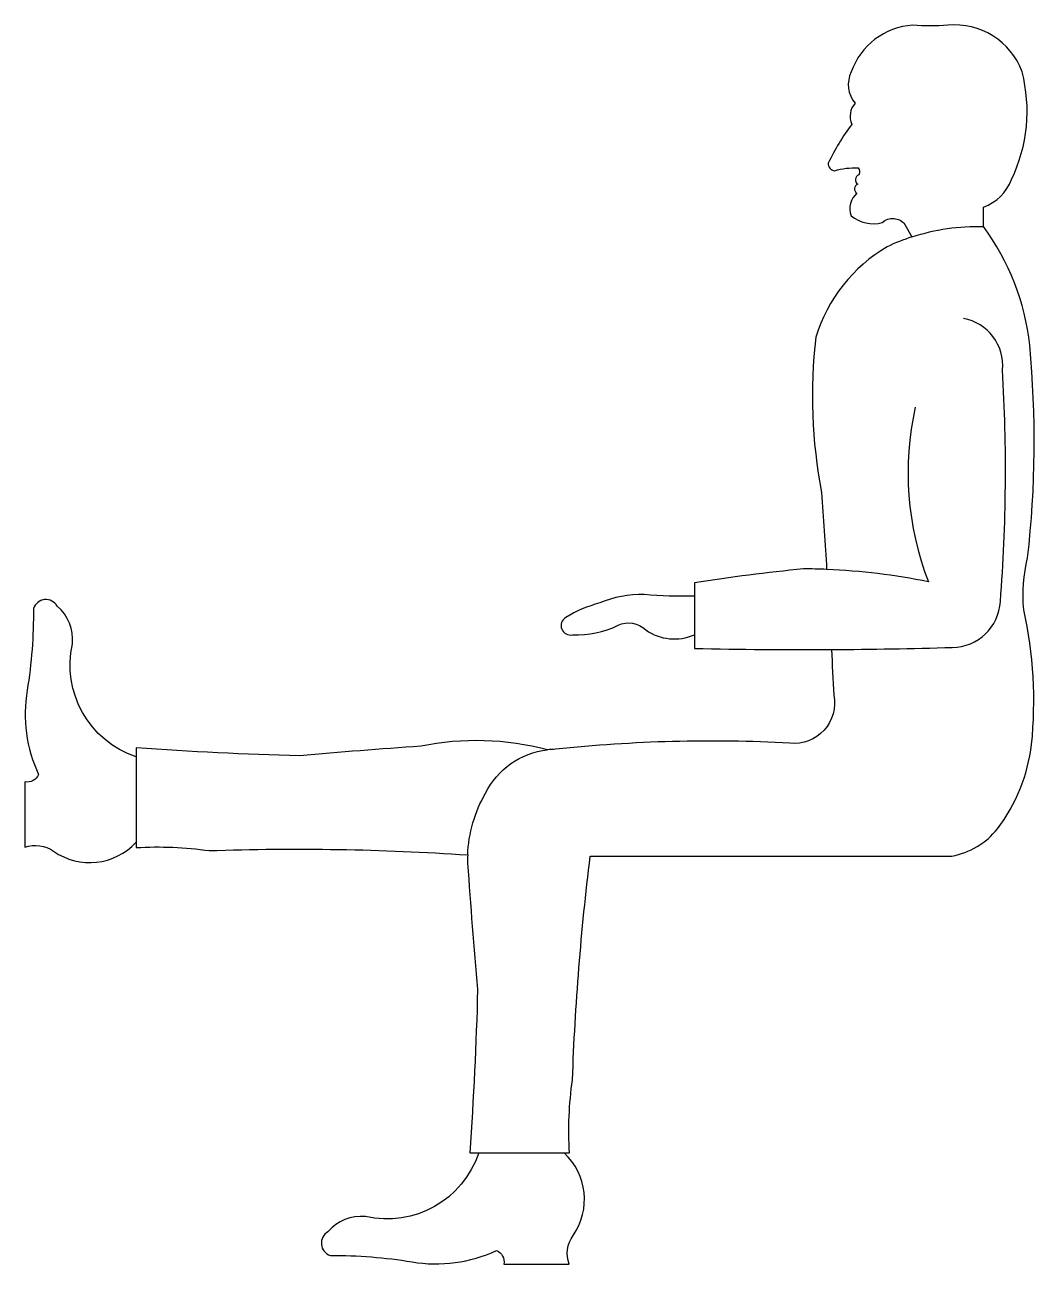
# Model space of a CAD drawing. Extents: x 11.38 to 12.46, y 17.93 to 19.27.
import ezdxf

# ---------------------------------------------------------------- set-up
doc = ezdxf.new("R2010")
doc.units = 0
doc.layers.get('0').update_dxf_attribs({"linetype": 'CONTINUOUS'})
doc.layers.add('CONTORXXNP----00', color=255, linetype='CONTINUOUS')

msp = doc.modelspace()

# ---------------------------------------------------------------- linework, layer by layer
at = {"color": 0}
msp.add_lwpolyline([(12.0985, 18.6128), (12.0985, 18.5981, 0.006746), (12.2461, 18.5969, -0.000958), (12.2487, 18.5478, -0.507238), (12.2014, 18.4959, 0.04032), (11.9488, 18.4893, 0.026435), (11.9399, 18.4888, 0.114364), (11.8035, 18.4927, 0.005107), (11.6729, 18.4823, -0.011232), (11.4966, 18.4908), (11.4966, 18.4812, -0.384896), (11.4279, 18.6032, 0.246155), (11.4116, 18.6436, 0.655504), (11.3859, 18.6411, -0.042059), (11.3791, 18.553, 0.152287), (11.3914, 18.4621, -0.353104), (11.3766, 18.4541), (11.3766, 18.3837, -0.243164), (11.4076, 18.3794, 0.375682), (11.4966, 18.3891), (11.4966, 18.3833, -0.049842), (11.5754, 18.38, -0.025633), (11.854, 18.3754, 0.015639), (11.8539, 18.3664, 0.005323), (11.8647, 18.2303, -0.011232), (11.8562, 18.054), (11.8659, 18.054, -0.384896), (11.7439, 17.9853, 0.246155), (11.7034, 17.969, 0.655504), (11.706, 17.9434, -0.042059), (11.794, 17.9365, 0.152287), (11.885, 17.9488, -0.353104), (11.893, 17.934), (11.9634, 17.934, -0.243164), (11.9676, 17.965, 0.375682), (11.958, 18.054), (11.9637, 18.054, -0.049842), (11.967, 18.1328, -0.022122), (11.9862, 18.374), (12.3758, 18.374, 0.177374), (12.4252, 18.4035, 0.13309), (12.4619, 18.4945, 0.080237), (12.4534, 18.6397, -0.081811), (12.4577, 18.6959, 0.051458), (12.4599, 18.9252, 0.134382), (12.41, 19.053), (12.41, 19.0741, 0.220873), (12.4403, 19.1038, 0.17758), (12.4517, 19.2199, 0.341699), (12.3716, 19.2703, -0.045146), (12.3337, 19.2703, 0.300563), (12.2675, 19.2199, 0.296922), (12.2717, 19.1861, 0.293756), (12.2681, 19.1633, 0.052606), (12.2428, 19.1215, 0.424487), (12.2495, 19.1133, -0.083389), (12.2748, 19.1164, -0.333153), (12.2757, 19.109, 0.616265), (12.2745, 19.0987, 0.617623), (12.2737, 19.089, 0.326181), (12.2674, 19.0648, 0.243267), (12.301, 19.0574, -0.448871), (12.3253, 19.0553), (12.333, 19.042, 0.032383), (12.3063, 19.0313, 0.186913), (12.2293, 18.9339, 0.077166), (12.2356, 18.7663, -0.00162), (12.241, 18.6833, 0.008961), (12.2162, 18.6839, 0.014039), (12.0985, 18.6689), (12.0985, 18.6545, -0.027907), (12.0443, 18.6562, 0.106679), (11.9964, 18.6471, 0.075122), (11.9597, 18.6314, 0.853637), (11.9671, 18.6128, 0.12796), (12.0161, 18.6231, -0.314323), (12.046, 18.618, 0.259741)], format="xyb", close=True, dxfattribs=at)
for points in [[(12.333, 19.042, -0.088244), (12.41, 19.053, -0.134382)], [(12.2461, 18.5969, 0.005957), (12.3764, 18.5992, 0.396248), (12.4283, 18.6488, 0.033981), (12.4306, 18.8984, 0.386776), (12.3884, 18.954)], [(12.3365, 18.8584, 0.14859), (12.3508, 18.6699, 0.039986), (12.241, 18.6833, 0.014039)], [(12.0985, 18.6545), (12.0985, 18.6128, 0.006746)], [(11.854, 18.3754, -0.121332), (11.8733, 18.442, -0.254728), (11.9399, 18.4888, -0.04032)], [(11.4966, 18.4812), (11.4966, 18.3891, -0.049842)], [(11.8659, 18.054), (11.958, 18.054, -0.049842)]]:
    msp.add_lwpolyline(points, format="xyb", dxfattribs=at)
at = {"layer": 'CONTORXXNP----00'}
msp.add_lwpolyline([(12.0985, 18.6128), (12.0985, 18.5981, 0.006746), (12.2461, 18.5969, -0.000958), (12.2487, 18.5478, -0.507238), (12.2014, 18.4959, 0.04032), (11.9488, 18.4893, 0.026435), (11.9399, 18.4888, 0.114364), (11.8035, 18.4927, 0.005107), (11.6729, 18.4823, -0.011232), (11.4966, 18.4908), (11.4966, 18.4812, -0.384896), (11.4279, 18.6032, 0.246155), (11.4116, 18.6436, 0.655504), (11.3859, 18.6411, -0.042059), (11.3791, 18.553, 0.152287), (11.3914, 18.4621, -0.353104), (11.3766, 18.4541), (11.3766, 18.3837, -0.243164), (11.4076, 18.3794, 0.375682), (11.4966, 18.3891), (11.4966, 18.3833, -0.049842), (11.5754, 18.38, -0.025633), (11.854, 18.3754, 0.015639), (11.8539, 18.3664, 0.005323), (11.8647, 18.2303, -0.011232), (11.8562, 18.054), (11.8659, 18.054, -0.384896), (11.7439, 17.9853, 0.246155), (11.7034, 17.969, 0.655504), (11.706, 17.9434, -0.042059), (11.794, 17.9365, 0.152287), (11.885, 17.9488, -0.353104), (11.893, 17.934), (11.9634, 17.934, -0.243164), (11.9676, 17.965, 0.375682), (11.958, 18.054), (11.9637, 18.054, -0.049842), (11.967, 18.1328, -0.022122), (11.9862, 18.374), (12.3758, 18.374, 0.177374), (12.4252, 18.4035, 0.13309), (12.4619, 18.4945, 0.080237), (12.4534, 18.6397, -0.081811), (12.4577, 18.6959, 0.051458), (12.4599, 18.9252, 0.134382), (12.41, 19.053), (12.41, 19.0741, 0.220873), (12.4403, 19.1038, 0.17758), (12.4517, 19.2199, 0.341699), (12.3716, 19.2703, -0.045146), (12.3337, 19.2703, 0.300563), (12.2675, 19.2199, 0.296922), (12.2717, 19.1861, 0.293756), (12.2681, 19.1633, 0.052606), (12.2428, 19.1215, 0.424487), (12.2495, 19.1133, -0.083389), (12.2748, 19.1164, -0.333153), (12.2757, 19.109, 0.616265), (12.2745, 19.0987, 0.617623), (12.2737, 19.089, 0.326181), (12.2674, 19.0648, 0.243267), (12.301, 19.0574, -0.448871), (12.3253, 19.0553), (12.333, 19.042, 0.032383), (12.3063, 19.0313, 0.186913), (12.2293, 18.9339, 0.077166), (12.2356, 18.7663, -0.00162), (12.241, 18.6833, 0.008961), (12.2162, 18.6839, 0.014039), (12.0985, 18.6689), (12.0985, 18.6545, -0.027907), (12.0443, 18.6562, 0.106679), (11.9964, 18.6471, 0.075122), (11.9597, 18.6314, 0.853637), (11.9671, 18.6128, 0.12796), (12.0161, 18.6231, -0.314323), (12.046, 18.618, 0.259741)], format="xyb", close=True, dxfattribs=at)

doc.saveas('drawing.dxf')
